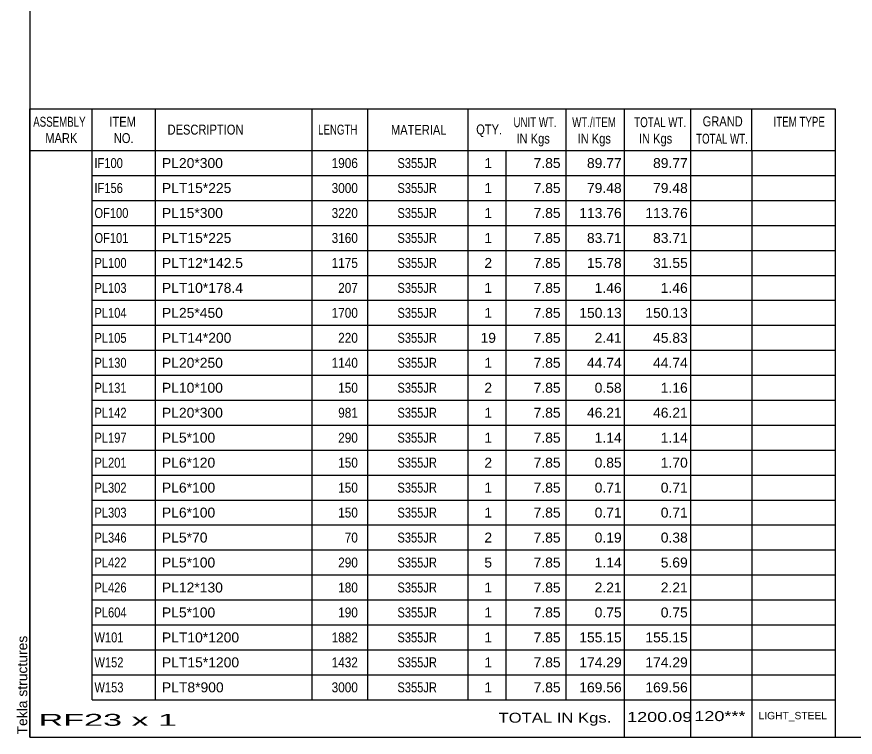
# Model space of a CAD drawing. Header units: millimetres. Extents: x -352 to 52, y -184 to 93.
# Drawn here: x -352.1 to -190.8, y -184.1 to -45.6 of the extents above; entities that cross this region are included whole.
import ezdxf

# ---------------------------------------------------------------- set-up
doc = ezdxf.new("R2010")
doc.units = ezdxf.units.MM
doc.styles.add('Arial', font='ARIAL.TTF', dxfattribs={"height": 0.2})

# ---------------------------------------------------------------- blocks, each defined once
blk = doc.blocks.new('Unknown-628699806-1211')
at = {"color": 5, "linetype": 'Continuous'}
for p, q in [((-349.55, 92.95), (-349.55, -184.05)), ((-349.55, -184.05), (50.45, -184.05))]:
    blk.add_line(p, q, dxfattribs=at)
at = {"color": 174, "linetype": 'Continuous', "style": 'Arial'}
blk.add_text('Tekla structures', height=1.9102, rotation=90, dxfattribs=at).set_placement((-350.05, -183.55))
blk = doc.blocks.new('CBS_BOM-628699806-4430')
at = {"color": 7, "linetype": 'Continuous'}
for p, q in [((-349.58, -71.28), (-349.58, -63.28)), ((-349.58, -63.28), (-194.66, -63.29)), ((-337.58, -71.28), (-337.58, -63.28)), ((-325.39, -71.28), (-325.39, -63.28)), ((-295.23, -71.28), (-295.23, -63.28)), ((-284.55, -71.28), (-284.55, -63.28)), ((-265.23, -71.28), (-265.23, -63.28)), ((-246.43, -71.28), (-246.43, -63.28)), ((-235.22, -71.28), (-235.22, -63.28)), ((-222.43, -71.28), (-222.43, -63.28)), ((-210.68, -71.28), (-210.68, -63.28)), ((-194.66, -63.29), (-194.66, -71.28)), ((-349.58, -71.28), (-194.66, -71.28)), ((-349.58, -76.08), (-349.58, -71.28)), ((-337.58, -76.08), (-337.58, -71.28)), ((-325.39, -76.08), (-325.39, -71.28)), ((-295.23, -76.08), (-295.23, -71.28)), ((-284.55, -76.08), (-284.55, -71.28)), ((-265.23, -76.08), (-265.23, -71.28)), ((-257.97, -76.08), (-257.97, -71.28)), ((-246.43, -76.08), (-246.43, -71.28)), ((-235.22, -76.08), (-235.22, -71.28)), ((-222.43, -76.08), (-222.43, -71.28)), ((-210.66, -76.08), (-210.66, -71.28)), ((-194.66, -71.29), (-194.66, -76.08)), ((-349.58, -80.88), (-349.58, -76.08)), ((-337.58, -76.08), (-194.66, -76.08)), ((-337.58, -80.88), (-337.58, -76.08)), ((-325.39, -80.88), (-325.39, -76.08)), ((-295.23, -80.88), (-295.23, -76.08)), ((-284.55, -80.88), (-284.55, -76.08)), ((-265.23, -80.88), (-265.23, -76.08)), ((-257.97, -80.88), (-257.97, -76.08)), ((-246.43, -80.88), (-246.43, -76.08)), ((-235.22, -80.88), (-235.22, -76.08)), ((-222.43, -80.88), (-222.43, -76.08)), ((-210.66, -80.88), (-210.66, -76.08)), ((-194.66, -76.09), (-194.66, -80.88)), ((-349.58, -85.68), (-349.58, -80.88)), ((-337.58, -80.88), (-194.66, -80.88)), ((-337.58, -85.68), (-337.58, -80.88)), ((-325.39, -85.68), (-325.39, -80.88)), ((-295.23, -85.68), (-295.23, -80.88)), ((-284.55, -85.68), (-284.55, -80.88)), ((-265.23, -85.68), (-265.23, -80.88)), ((-257.97, -85.68), (-257.97, -80.88)), ((-246.43, -85.68), (-246.43, -80.88)), ((-235.22, -85.68), (-235.22, -80.88)), ((-222.43, -85.68), (-222.43, -80.88)), ((-210.66, -85.68), (-210.66, -80.88)), ((-194.66, -80.89), (-194.66, -85.68)), ((-349.58, -90.48), (-349.58, -85.68)), ((-337.58, -85.68), (-194.66, -85.68)), ((-337.58, -90.48), (-337.58, -85.68)), ((-325.39, -90.48), (-325.39, -85.68)), ((-295.23, -90.48), (-295.23, -85.68)), ((-284.55, -90.48), (-284.55, -85.68)), ((-265.23, -90.48), (-265.23, -85.68)), ((-257.97, -90.48), (-257.97, -85.68)), ((-246.43, -90.48), (-246.43, -85.68)), ((-235.22, -90.48), (-235.22, -85.68)), ((-222.43, -90.48), (-222.43, -85.68)), ((-210.66, -90.48), (-210.66, -85.68)), ((-194.66, -85.69), (-194.66, -90.48)), ((-349.58, -95.28), (-349.58, -90.48)), ((-337.58, -90.48), (-194.66, -90.48)), ((-337.58, -95.28), (-337.58, -90.48)), ((-325.39, -95.28), (-325.39, -90.48)), ((-295.23, -95.28), (-295.23, -90.48)), ((-284.55, -95.28), (-284.55, -90.48)), ((-265.23, -95.28), (-265.23, -90.48)), ((-257.97, -95.28), (-257.97, -90.48)), ((-246.43, -95.28), (-246.43, -90.48)), ((-235.22, -95.28), (-235.22, -90.48)), ((-222.43, -95.28), (-222.43, -90.48)), ((-210.66, -95.28), (-210.66, -90.48)), ((-194.66, -90.49), (-194.66, -95.28)), ((-349.58, -100.08), (-349.58, -95.28)), ((-337.58, -95.28), (-194.66, -95.28)), ((-337.58, -100.08), (-337.58, -95.28)), ((-325.39, -100.08), (-325.39, -95.28)), ((-295.23, -100.08), (-295.23, -95.28)), ((-284.55, -100.08), (-284.55, -95.28)), ((-265.23, -100.08), (-265.23, -95.28)), ((-257.97, -100.08), (-257.97, -95.28)), ((-246.43, -100.08), (-246.43, -95.28)), ((-235.22, -100.08), (-235.22, -95.28)), ((-222.43, -100.08), (-222.43, -95.28)), ((-210.66, -100.08), (-210.66, -95.28)), ((-194.66, -95.29), (-194.66, -100.08)), ((-349.58, -104.88), (-349.58, -100.08)), ((-337.58, -100.08), (-194.66, -100.08)), ((-337.58, -104.88), (-337.58, -100.08)), ((-325.39, -104.88), (-325.39, -100.08)), ((-295.23, -104.88), (-295.23, -100.08)), ((-284.55, -104.88), (-284.55, -100.08)), ((-265.23, -104.88), (-265.23, -100.08)), ((-257.97, -104.88), (-257.97, -100.08)), ((-246.43, -104.88), (-246.43, -100.08)), ((-235.22, -104.88), (-235.22, -100.08)), ((-222.43, -104.88), (-222.43, -100.08)), ((-210.66, -104.88), (-210.66, -100.08)), ((-194.66, -100.09), (-194.66, -104.88)), ((-349.58, -109.68), (-349.58, -104.88)), ((-337.58, -104.88), (-194.66, -104.88)), ((-337.58, -109.68), (-337.58, -104.88)), ((-325.39, -109.68), (-325.39, -104.88)), ((-295.23, -109.68), (-295.23, -104.88)), ((-284.55, -109.68), (-284.55, -104.88)), ((-265.23, -109.68), (-265.23, -104.88)), ((-257.97, -109.68), (-257.97, -104.88)), ((-246.43, -109.68), (-246.43, -104.88)), ((-235.22, -109.68), (-235.22, -104.88)), ((-222.43, -109.68), (-222.43, -104.88)), ((-210.66, -109.68), (-210.66, -104.88)), ((-194.66, -104.89), (-194.66, -109.68)), ((-349.58, -114.48), (-349.58, -109.68)), ((-337.58, -109.68), (-194.66, -109.68)), ((-337.58, -114.48), (-337.58, -109.68)), ((-325.39, -114.48), (-325.39, -109.68)), ((-295.23, -114.48), (-295.23, -109.68)), ((-284.55, -114.48), (-284.55, -109.68)), ((-265.23, -114.48), (-265.23, -109.68)), ((-257.97, -114.48), (-257.97, -109.68)), ((-246.43, -114.48), (-246.43, -109.68)), ((-235.22, -114.48), (-235.22, -109.68)), ((-222.43, -114.48), (-222.43, -109.68)), ((-210.66, -114.48), (-210.66, -109.68)), ((-194.66, -109.69), (-194.66, -114.48)), ((-349.58, -119.28), (-349.58, -114.48)), ((-337.58, -114.48), (-194.66, -114.48)), ((-337.58, -119.28), (-337.58, -114.48)), ((-325.39, -119.28), (-325.39, -114.48)), ((-295.23, -119.28), (-295.23, -114.48)), ((-284.55, -119.28), (-284.55, -114.48)), ((-265.23, -119.28), (-265.23, -114.48)), ((-257.97, -119.28), (-257.97, -114.48)), ((-246.43, -119.28), (-246.43, -114.48)), ((-235.22, -119.28), (-235.22, -114.48)), ((-222.43, -119.28), (-222.43, -114.48)), ((-210.66, -119.28), (-210.66, -114.48)), ((-194.66, -114.49), (-194.66, -119.28)), ((-349.58, -124.08), (-349.58, -119.28)), ((-337.58, -119.28), (-194.66, -119.28)), ((-337.58, -124.08), (-337.58, -119.28)), ((-325.39, -124.08), (-325.39, -119.28)), ((-295.23, -124.08), (-295.23, -119.28)), ((-284.55, -124.08), (-284.55, -119.28)), ((-265.23, -124.08), (-265.23, -119.28)), ((-257.97, -124.08), (-257.97, -119.28)), ((-246.43, -124.08), (-246.43, -119.28)), ((-235.22, -124.08), (-235.22, -119.28)), ((-222.43, -124.08), (-222.43, -119.28)), ((-210.66, -124.08), (-210.66, -119.28)), ((-194.66, -119.29), (-194.66, -124.08)), ((-349.58, -128.88), (-349.58, -124.08)), ((-337.58, -124.08), (-194.66, -124.08)), ((-337.58, -128.88), (-337.58, -124.08)), ((-325.39, -128.88), (-325.39, -124.08)), ((-295.23, -128.88), (-295.23, -124.08)), ((-284.55, -128.88), (-284.55, -124.08)), ((-265.23, -128.88), (-265.23, -124.08)), ((-257.97, -128.88), (-257.97, -124.08)), ((-246.43, -128.88), (-246.43, -124.08)), ((-235.22, -128.88), (-235.22, -124.08)), ((-222.43, -128.88), (-222.43, -124.08)), ((-210.66, -128.88), (-210.66, -124.08)), ((-194.66, -124.09), (-194.66, -128.88)), ((-349.58, -133.68), (-349.58, -128.88)), ((-337.58, -128.88), (-194.66, -128.88)), ((-337.58, -133.68), (-337.58, -128.88)), ((-325.39, -133.68), (-325.39, -128.88)), ((-295.23, -133.68), (-295.23, -128.88)), ((-284.55, -133.68), (-284.55, -128.88)), ((-265.23, -133.68), (-265.23, -128.88)), ((-257.97, -133.68), (-257.97, -128.88)), ((-246.43, -133.68), (-246.43, -128.88)), ((-235.22, -133.68), (-235.22, -128.88)), ((-222.43, -133.68), (-222.43, -128.88)), ((-210.66, -133.68), (-210.66, -128.88)), ((-194.66, -128.89), (-194.66, -133.68)), ((-349.58, -138.48), (-349.58, -133.68)), ((-337.58, -133.68), (-194.66, -133.68)), ((-337.58, -138.48), (-337.58, -133.68)), ((-325.39, -138.48), (-325.39, -133.68)), ((-295.23, -138.48), (-295.23, -133.68)), ((-284.55, -138.48), (-284.55, -133.68)), ((-265.23, -138.48), (-265.23, -133.68)), ((-257.97, -138.48), (-257.97, -133.68)), ((-246.43, -138.48), (-246.43, -133.68)), ((-235.22, -138.48), (-235.22, -133.68)), ((-222.43, -138.48), (-222.43, -133.68)), ((-210.66, -138.48), (-210.66, -133.68)), ((-194.66, -133.69), (-194.66, -138.48)), ((-349.58, -143.28), (-349.58, -138.48)), ((-337.58, -138.48), (-194.66, -138.48)), ((-337.58, -143.28), (-337.58, -138.48)), ((-325.39, -143.28), (-325.39, -138.48)), ((-295.23, -143.28), (-295.23, -138.48)), ((-284.55, -143.28), (-284.55, -138.48)), ((-265.23, -143.28), (-265.23, -138.48)), ((-257.97, -143.28), (-257.97, -138.48)), ((-246.43, -143.28), (-246.43, -138.48)), ((-235.22, -143.28), (-235.22, -138.48)), ((-222.43, -143.28), (-222.43, -138.48)), ((-210.66, -143.28), (-210.66, -138.48)), ((-194.66, -138.49), (-194.66, -143.28)), ((-349.58, -148.08), (-349.58, -143.28)), ((-337.58, -143.28), (-194.66, -143.28)), ((-337.58, -148.08), (-337.58, -143.28)), ((-325.39, -148.08), (-325.39, -143.28)), ((-295.23, -148.08), (-295.23, -143.28)), ((-284.55, -148.08), (-284.55, -143.28)), ((-265.23, -148.08), (-265.23, -143.28)), ((-257.97, -148.08), (-257.97, -143.28)), ((-246.43, -148.08), (-246.43, -143.28)), ((-235.22, -148.08), (-235.22, -143.28)), ((-222.43, -148.08), (-222.43, -143.28)), ((-210.66, -148.08), (-210.66, -143.28)), ((-194.66, -143.29), (-194.66, -148.08)), ((-349.58, -152.88), (-349.58, -148.08)), ((-337.58, -148.08), (-194.66, -148.08)), ((-337.58, -152.88), (-337.58, -148.08)), ((-325.39, -152.88), (-325.39, -148.08)), ((-295.23, -152.88), (-295.23, -148.08)), ((-284.55, -152.88), (-284.55, -148.08)), ((-265.23, -152.88), (-265.23, -148.08)), ((-257.97, -152.88), (-257.97, -148.08)), ((-246.43, -152.88), (-246.43, -148.08)), ((-235.22, -152.88), (-235.22, -148.08)), ((-222.43, -152.88), (-222.43, -148.08)), ((-210.66, -152.88), (-210.66, -148.08)), ((-194.66, -148.09), (-194.66, -152.88)), ((-349.58, -157.68), (-349.58, -152.88)), ((-337.58, -152.88), (-194.66, -152.88)), ((-337.58, -157.68), (-337.58, -152.88)), ((-325.39, -157.68), (-325.39, -152.88)), ((-295.23, -157.68), (-295.23, -152.88)), ((-284.55, -157.68), (-284.55, -152.88)), ((-265.23, -157.68), (-265.23, -152.88)), ((-257.97, -157.68), (-257.97, -152.88)), ((-246.43, -157.68), (-246.43, -152.88)), ((-235.22, -157.68), (-235.22, -152.88)), ((-222.43, -157.68), (-222.43, -152.88)), ((-210.66, -157.68), (-210.66, -152.88)), ((-194.66, -152.89), (-194.66, -157.68)), ((-349.58, -162.48), (-349.58, -157.68)), ((-337.58, -157.68), (-194.66, -157.68)), ((-337.58, -162.48), (-337.58, -157.68)), ((-325.39, -162.48), (-325.39, -157.68)), ((-295.23, -162.48), (-295.23, -157.68)), ((-284.55, -162.48), (-284.55, -157.68)), ((-265.23, -162.48), (-265.23, -157.68)), ((-257.97, -162.48), (-257.97, -157.68)), ((-246.43, -162.48), (-246.43, -157.68)), ((-235.22, -162.48), (-235.22, -157.68)), ((-222.43, -162.48), (-222.43, -157.68)), ((-210.66, -162.48), (-210.66, -157.68)), ((-194.66, -157.69), (-194.66, -162.48)), ((-349.58, -167.28), (-349.58, -162.48)), ((-337.58, -162.48), (-194.66, -162.48)), ((-337.58, -167.28), (-337.58, -162.48)), ((-325.39, -167.28), (-325.39, -162.48)), ((-295.23, -167.28), (-295.23, -162.48)), ((-284.55, -167.28), (-284.55, -162.48)), ((-265.23, -167.28), (-265.23, -162.48)), ((-257.97, -167.28), (-257.97, -162.48)), ((-246.43, -167.28), (-246.43, -162.48)), ((-235.22, -167.28), (-235.22, -162.48)), ((-222.43, -167.28), (-222.43, -162.48)), ((-210.66, -167.28), (-210.66, -162.48)), ((-194.66, -162.49), (-194.66, -167.28)), ((-349.58, -172.08), (-349.58, -167.28)), ((-337.58, -167.28), (-194.66, -167.28)), ((-337.58, -172.08), (-337.58, -167.28)), ((-325.39, -172.08), (-325.39, -167.28)), ((-295.23, -172.08), (-295.23, -167.28)), ((-284.55, -172.08), (-284.55, -167.28)), ((-265.23, -172.08), (-265.23, -167.28)), ((-257.97, -172.08), (-257.97, -167.28)), ((-246.43, -172.08), (-246.43, -167.28)), ((-235.22, -172.08), (-235.22, -167.28)), ((-222.43, -172.08), (-222.43, -167.28)), ((-210.66, -172.08), (-210.66, -167.28)), ((-194.66, -167.29), (-194.66, -172.08)), ((-349.58, -176.88), (-349.58, -172.08)), ((-337.58, -172.08), (-194.66, -172.08)), ((-337.58, -176.88), (-337.58, -172.08)), ((-325.39, -176.88), (-325.39, -172.08)), ((-295.23, -176.88), (-295.23, -172.08)), ((-284.55, -176.88), (-284.55, -172.08)), ((-265.23, -176.88), (-265.23, -172.08)), ((-257.97, -176.88), (-257.97, -172.08)), ((-246.43, -176.88), (-246.43, -172.08)), ((-235.22, -176.88), (-235.22, -172.08)), ((-222.43, -176.88), (-222.43, -172.08)), ((-210.66, -176.88), (-210.66, -172.08)), ((-194.66, -172.09), (-194.66, -176.88)), ((-349.58, -184.08), (-349.58, -176.9)), ((-337.58, -176.88), (-194.66, -176.88)), ((-235.22, -184.08), (-235.22, -176.9)), ((-222.43, -184.08), (-222.43, -176.9)), ((-210.62, -184.08), (-210.62, -176.9)), ((-194.66, -176.88), (-194.66, -184.08)), ((-349.58, -184.08), (-194.66, -184.08))]:
    blk.add_line(p, q, dxfattribs=at)
at = {"color": 3, "linetype": 'Continuous', "style": 'Arial'}
for s, height, width, p in [('ASSEMBLY', 1.91, 0.7, (-348.9, -66.71)), ('ITEM', 1.91, 0.8, (-334.25, -66.71)), ('UNIT WT.', 1.91, 0.7, (-256.54, -66.79)), ('WT./ITEM', 1.91, 0.7, (-245.25, -66.79)), ('TOTAL WT.', 1.91, 0.7, (-233.31, -66.79)), ('GRAND', 1.91, 0.8, (-220.16, -66.63)), ('ITEM TYPE', 1.91, 0.7, (-206.52, -66.71)), ('DESCRIPTION', 1.9102, 0.8, (-323.06, -68.22)), ('LENGTH', 1.91, 0.7, (-294.12, -68.22)), ('MATERIAL', 1.91, 0.8, (-280.1, -68.26)), ('QTY.', 1.91, 0.8, (-263.71, -68.18)), ('MARK', 1.91, 0.8, (-346.58, -69.85)), ('NO.', 1.91, 0.8, (-333.4, -69.85)), ('IN Kgs', 1.91, 0.8, (-255.96, -69.93)), ('IN Kgs', 1.91, 0.8, (-244.21, -69.93)), ('IN Kgs', 1.91, 0.8, (-232.42, -69.93)), ('TOTAL WT.', 1.91, 0.7, (-221.42, -69.97))]:
    blk.add_text(s, height=height, dxfattribs=dict(at, width=width)).set_placement(p)
at = {"color": 7, "linetype": 'Continuous', "style": 'Arial'}
for s, width, p in [('IF100', 0.8, (-337.12, -74.65)), ('1906', 0.85, (-291.51, -74.65)), ('S355JR', 0.8, (-278.86, -74.65)), ('IF156', 0.8, (-337.12, -79.45)), ('3000', 0.85, (-291.51, -79.45)), ('S355JR', 0.8, (-278.86, -79.45)), ('OF100', 0.8, (-337.12, -84.25)), ('3220', 0.85, (-291.51, -84.25)), ('S355JR', 0.8, (-278.86, -84.25)), ('OF101', 0.8, (-337.12, -89.05)), ('3160', 0.85, (-291.51, -89.05)), ('S355JR', 0.8, (-278.86, -89.05)), ('PL100', 0.8, (-337.12, -93.85)), ('1175', 0.85, (-291.51, -93.85)), ('S355JR', 0.8, (-278.86, -93.85)), ('PL103', 0.8, (-337.12, -98.65)), ('207', 0.85, (-290.25, -98.65)), ('S355JR', 0.8, (-278.86, -98.65)), ('PL104', 0.8, (-337.12, -103.45)), ('1700', 0.85, (-291.51, -103.45)), ('S355JR', 0.8, (-278.86, -103.45)), ('PL105', 0.8, (-337.12, -108.25)), ('220', 0.85, (-290.25, -108.25)), ('S355JR', 0.8, (-278.86, -108.25)), ('PL130', 0.8, (-337.12, -113.05)), ('1140', 0.85, (-291.51, -113.05)), ('S355JR', 0.8, (-278.86, -113.05)), ('PL131', 0.8, (-337.12, -117.85)), ('150', 0.85, (-290.25, -117.85)), ('S355JR', 0.8, (-278.86, -117.85)), ('PL142', 0.8, (-337.12, -122.65)), ('981', 0.85, (-290.25, -122.65)), ('S355JR', 0.8, (-278.86, -122.65)), ('PL197', 0.8, (-337.12, -127.45)), ('290', 0.85, (-290.25, -127.45)), ('S355JR', 0.8, (-278.86, -127.45)), ('PL201', 0.8, (-337.12, -132.25)), ('150', 0.85, (-290.25, -132.25)), ('S355JR', 0.8, (-278.86, -132.25)), ('PL302', 0.8, (-337.12, -137.05)), ('150', 0.85, (-290.25, -137.05)), ('S355JR', 0.8, (-278.86, -137.05)), ('PL303', 0.8, (-337.12, -141.85)), ('150', 0.85, (-290.25, -141.85)), ('S355JR', 0.8, (-278.86, -141.85)), ('PL346', 0.8, (-337.12, -146.65)), ('70', 0.85, (-288.99, -146.65)), ('S355JR', 0.8, (-278.86, -146.65)), ('PL422', 0.8, (-337.12, -151.45)), ('290', 0.85, (-290.25, -151.45)), ('S355JR', 0.8, (-278.86, -151.45)), ('PL426', 0.8, (-337.12, -156.25)), ('180', 0.85, (-290.25, -156.25)), ('S355JR', 0.8, (-278.86, -156.25)), ('PL604', 0.8, (-337.12, -161.05)), ('190', 0.85, (-290.25, -161.05)), ('S355JR', 0.8, (-278.86, -161.05)), ('W101', 0.8, (-337.12, -165.85)), ('1882', 0.85, (-291.51, -165.85)), ('S355JR', 0.8, (-278.86, -165.85)), ('W152', 0.8, (-337.12, -170.65)), ('1432', 0.85, (-291.51, -170.65)), ('S355JR', 0.8, (-278.86, -170.65)), ('W153', 0.8, (-337.12, -175.45)), ('3000', 0.85, (-291.51, -175.45)), ('S355JR', 0.8, (-278.86, -175.45))]:
    blk.add_text(s, height=1.91, dxfattribs=dict(at, width=width)).set_placement(p)
for s, height, p in [('PL20*300', 1.91, (-324.14, -74.65)), ('1', 1.91, (-262.14, -74.65)), ('7.85', 1.91, (-252.67, -74.65)), ('89.77', 1.91, (-242.41, -74.65)), ('89.77', 1.91, (-229.7, -74.65)), ('PLT15*225', 1.91, (-324.14, -79.45)), ('1', 1.91, (-262.14, -79.45)), ('7.85', 1.91, (-252.67, -79.45)), ('79.48', 1.91, (-242.41, -79.45)), ('79.48', 1.91, (-229.7, -79.45)), ('PL15*300', 1.91, (-324.14, -84.25)), ('1', 1.91, (-262.14, -84.25)), ('7.85', 1.91, (-252.67, -84.25)), ('113.76', 1.91, (-243.89, -84.25)), ('113.76', 1.91, (-231.18, -84.25)), ('PLT15*225', 1.91, (-324.14, -89.05)), ('1', 1.91, (-262.14, -89.05)), ('7.85', 1.91, (-252.67, -89.05)), ('83.71', 1.91, (-242.41, -89.05)), ('83.71', 1.91, (-229.7, -89.05)), ('PLT12*142.5', 1.9102, (-324.14, -93.85)), ('2', 1.91, (-262.14, -93.85)), ('7.85', 1.91, (-252.67, -93.85)), ('15.78', 1.91, (-242.41, -93.85)), ('31.55', 1.91, (-229.7, -93.85)), ('PLT10*178.4', 1.9102, (-324.14, -98.65)), ('1', 1.91, (-262.14, -98.65)), ('7.85', 1.91, (-252.67, -98.65)), ('1.46', 1.91, (-240.93, -98.65)), ('1.46', 1.91, (-228.22, -98.65)), ('PL25*450', 1.91, (-324.14, -103.45)), ('1', 1.91, (-262.14, -103.45)), ('7.85', 1.91, (-252.67, -103.45)), ('150.13', 1.91, (-243.89, -103.45)), ('150.13', 1.91, (-231.18, -103.45)), ('PLT14*200', 1.91, (-324.14, -108.25)), ('19', 1.91, (-262.88, -108.25)), ('7.85', 1.91, (-252.67, -108.25)), ('2.41', 1.91, (-240.93, -108.25)), ('45.83', 1.91, (-229.7, -108.25)), ('PL20*250', 1.91, (-324.14, -113.05)), ('1', 1.91, (-262.14, -113.05)), ('7.85', 1.91, (-252.67, -113.05)), ('44.74', 1.91, (-242.41, -113.05)), ('44.74', 1.91, (-229.7, -113.05)), ('PL10*100', 1.91, (-324.14, -117.85)), ('2', 1.91, (-262.14, -117.85)), ('7.85', 1.91, (-252.67, -117.85)), ('0.58', 1.91, (-240.93, -117.85)), ('1.16', 1.91, (-228.22, -117.85)), ('PL20*300', 1.91, (-324.14, -122.65)), ('1', 1.91, (-262.14, -122.65)), ('7.85', 1.91, (-252.67, -122.65)), ('46.21', 1.91, (-242.41, -122.65)), ('46.21', 1.91, (-229.7, -122.65)), ('PL5*100', 1.91, (-324.14, -127.45)), ('1', 1.91, (-262.14, -127.45)), ('7.85', 1.91, (-252.67, -127.45)), ('1.14', 1.91, (-240.93, -127.45)), ('1.14', 1.91, (-228.22, -127.45)), ('PL6*120', 1.91, (-324.14, -132.25)), ('2', 1.91, (-262.14, -132.25)), ('7.85', 1.91, (-252.67, -132.25)), ('0.85', 1.91, (-240.93, -132.25)), ('1.70', 1.91, (-228.22, -132.25)), ('PL6*100', 1.91, (-324.14, -137.05)), ('1', 1.91, (-262.14, -137.05)), ('7.85', 1.91, (-252.67, -137.05)), ('0.71', 1.91, (-240.93, -137.05)), ('0.71', 1.91, (-228.22, -137.05)), ('PL6*100', 1.91, (-324.14, -141.85)), ('1', 1.91, (-262.14, -141.85)), ('7.85', 1.91, (-252.67, -141.85)), ('0.71', 1.91, (-240.93, -141.85)), ('0.71', 1.91, (-228.22, -141.85)), ('PL5*70', 1.91, (-324.14, -146.65)), ('2', 1.91, (-262.14, -146.65)), ('7.85', 1.91, (-252.67, -146.65)), ('0.19', 1.91, (-240.93, -146.65)), ('0.38', 1.91, (-228.22, -146.65)), ('PL5*100', 1.91, (-324.14, -151.45)), ('5', 1.91, (-262.14, -151.45)), ('7.85', 1.91, (-252.67, -151.45)), ('1.14', 1.91, (-240.93, -151.45)), ('5.69', 1.91, (-228.22, -151.45)), ('PL12*130', 1.91, (-324.14, -156.25)), ('1', 1.91, (-262.14, -156.25)), ('7.85', 1.91, (-252.67, -156.25)), ('2.21', 1.91, (-240.93, -156.25)), ('2.21', 1.91, (-228.22, -156.25)), ('PL5*100', 1.91, (-324.14, -161.05)), ('1', 1.91, (-262.14, -161.05)), ('7.85', 1.91, (-252.67, -161.05)), ('0.75', 1.91, (-240.93, -161.05)), ('0.75', 1.91, (-228.22, -161.05)), ('PLT10*1200', 1.91, (-324.14, -165.85)), ('1', 1.91, (-262.14, -165.85)), ('7.85', 1.91, (-252.67, -165.85)), ('155.15', 1.91, (-243.89, -165.85)), ('155.15', 1.91, (-231.18, -165.85)), ('PLT15*1200', 1.91, (-324.14, -170.65)), ('1', 1.91, (-262.14, -170.65)), ('7.85', 1.91, (-252.67, -170.65)), ('174.29', 1.91, (-243.89, -170.65)), ('174.29', 1.91, (-231.18, -170.65)), ('PLT8*900', 1.91, (-324.14, -175.45)), ('1', 1.91, (-262.14, -175.45)), ('7.85', 1.91, (-252.67, -175.45)), ('169.56', 1.91, (-243.89, -175.45)), ('169.56', 1.91, (-231.18, -175.45))]:
    blk.add_text(s, height=height, dxfattribs=at).set_placement(p)
at = {"color": 6, "linetype": 'Continuous', "style": 'Arial'}
for s, height, width, p in [('RF23 x 1', 2.292, 2.05, (-347.86, -181.89)), ('TOTAL IN Kgs.', 1.9102, 1.2, (-259.42, -181.29)), ('1200.09', 1.91, 1.3, (-234.69, -181.14)), ('120***', 1.91, 1.3, (-221.76, -180.98))]:
    blk.add_text(s, height=height, dxfattribs=dict(at, width=width)).set_placement(p)
blk.add_text('LIGHT_STEEL', height=1.4135, dxfattribs=at).set_placement((-209.41, -180.63))

msp = doc.modelspace()

# ---------------------------------------------------------------- block references
for name in ['Unknown-628699806-1211', 'CBS_BOM-628699806-4430']:
    msp.add_blockref(name, (0, 0))

doc.saveas('drawing.dxf')
